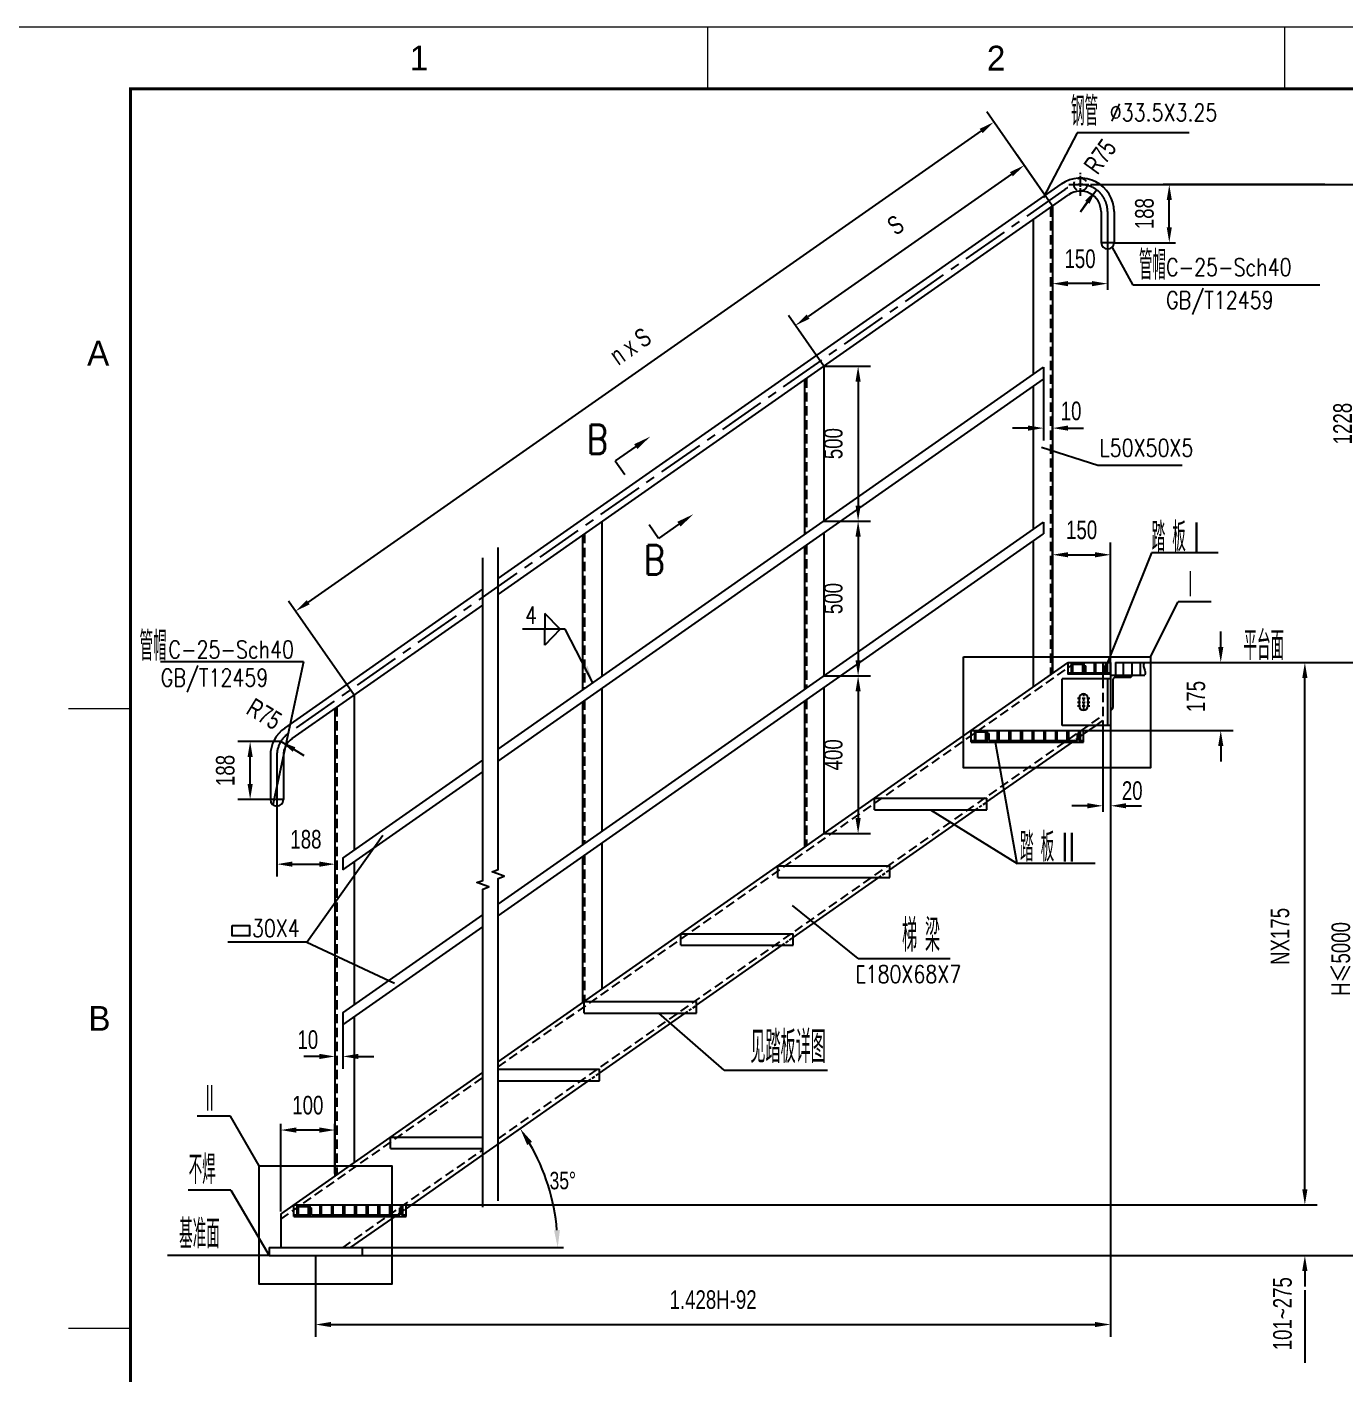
# Model space of a CAD drawing. Extents: x 148 to 221443, y -36682 to 6758.
# Drawn here: x 180319 to 184575, y -8459 to -4111 of the extents above; entities that cross this region are included whole.
import ezdxf
from ezdxf.enums import TextEntityAlignment as Align

# ---------------------------------------------------------------- set-up
doc = ezdxf.new("R2010")
doc.units = 0
doc.header["$LTSCALE"] = 10
doc.header["$MEASUREMENT"] = 0
doc.linetypes.add('CENTERX2', pattern=[4, 2.5, -0.5, 0.5, -0.5])
doc.linetypes.add('HIDDENX2', pattern=[0.75, 0.5, -0.25])
for name, color, linetype in [('2', 4, 'Continuous'), ('MAIN', 6, 'Continuous'), ('RED', 7, 'Continuous')]:
    doc.layers.add(name, color=color, linetype=linetype)
doc.layers.add('2（细实线）', color=3, linetype='Continuous', lineweight=20)
doc.layers.add('图框层', color=7, linetype='Continuous', lineweight=15)
doc.styles.add('HZ', font='ROMS.SHX', dxfattribs={"width": 0.75, "bigfont": 'GBCBIG.SHX'})
doc.styles.get("Standard").update_dxf_attribs({"font": 'wison_e.shx', "width": 0.75, "bigfont": 'wison_c.shx'})
doc.styles.add('XW', font='ROMANS.shx', dxfattribs={"width": 0.85})
doc.dimstyles.new('DIM1', dxfattribs={"dimscale": 20, "dimtxt": 3, "dimasz": 2.5, "dimexe": 2, "dimexo": 0, "dimgap": 1, "dimtad": 0, "dimdec": 0, "dimzin": 0, "dimdsep": 46, "dimtxsty": 'Standard', "dimcen": 2, "dimclrd": 3, "dimclre": 3, "dimclrt": 3, "dimadec": 0, "dimazin": 0, "dimtfac": 0.666667, "dimtdec": 0, "dimtofl": 0, "dimtmove": 2, "dimatfit": 1, "dimfxl": 2, "dimtvp": 1.333333, "dimtolj": 1, "dimtzin": 0, "dimarcsym": 0})

# ---------------------------------------------------------------- blocks, each defined once
blk = doc.blocks.new('*D859')
at = {"color": 3, "linetype": 'Continuous', "lineweight": -2}
for p, q in [((183630.8, -4689.2), (183516, -4525.1)), ((183497.9, -4586.6), (182841.6, -5046.2)), ((182892.5, -5206.1), (182777.7, -5042.1))]:
    blk.add_line(p, q, dxfattribs=at)
at = {"color": 3}
for points in [[(183502.7, -4593.4), (183493.2, -4579.8), (183538.9, -4557.9)], [(182836.8, -5039.3), (182846.3, -5053), (182800.6, -5074.9)]]:
    blk.add_solid(points, dxfattribs=at)
at = {"layer": 'Defpoints', "color": 0}
for p in [(183630.8, -4689.2), (182800.6, -5074.9), (182892.5, -5206.1)]:
    blk.add_point(p, dxfattribs=at)
at = {"color": 3, "insert": (183123.9, -4750.8), "char_height": 60, "attachment_point": 5, "rotation": 35}
blk.add_mtext('\\A1;S', dxfattribs=at)
blk = doc.blocks.new('*D860')
at = {"color": 3, "linetype": 'Continuous', "lineweight": -2}
for p, q in [((183630.8, -4689.2), (183418.2, -4385.5)), ((183400.1, -4446.9), (181227.6, -5968.2)), ((181376.3, -6267.8), (181163.7, -5964.1))]:
    blk.add_line(p, q, dxfattribs=at)
at = {"color": 3}
for points in [[(183404.9, -4453.7), (183395.4, -4440.1), (183441.1, -4418.2)], [(181222.8, -5961.3), (181232.4, -5975), (181186.6, -5996.8)]]:
    blk.add_solid(points, dxfattribs=at)
at = {"layer": 'Defpoints', "color": 0}
for p in [(183630.8, -4689.2), (181186.6, -5996.8), (181376.3, -6267.8)]:
    blk.add_point(p, dxfattribs=at)
at = {"color": 3, "insert": (182268, -5142), "char_height": 60, "attachment_point": 5, "rotation": 35}
blk.add_mtext('\\A1;n x S', dxfattribs=at)
blk = doc.blocks.new('*D861')
at = {"color": 3, "linetype": 'Continuous', "lineweight": -2}
for p, q in [((182892.5, -5206.1), (183043, -5206.1)), ((183003, -5256.1), (183003, -5656.1)), ((182892.5, -5706.1), (183043, -5706.1))]:
    blk.add_line(p, q, dxfattribs=at)
at = {"color": 3}
for points in [[(183011.3, -5256.1), (182994.6, -5256.1), (183003, -5206.1)], [(182994.6, -5656.1), (183011.3, -5656.1), (183003, -5706.1)]]:
    blk.add_solid(points, dxfattribs=at)
at = {"layer": 'Defpoints', "color": 0}
for p in [(182892.5, -5206.1), (182892.5, -5706.1), (183003, -5706.1)]:
    blk.add_point(p, dxfattribs=at)
at = {"color": 3, "insert": (182923, -5456.1), "char_height": 60, "attachment_point": 5, "rotation": 90}
blk.add_mtext('\\A1;500', dxfattribs=at)
blk = doc.blocks.new('*D862')
at = {"color": 3, "linetype": 'Continuous', "lineweight": -2}
for p, q in [((181126.3, -6604.9), (181126.3, -6853.5)), ((181313.8, -6609.9), (181313.8, -6853.5)), ((181176.3, -6813.5), (181263.8, -6813.5))]:
    blk.add_line(p, q, dxfattribs=at)
at = {"color": 3}
for points in [[(181176.3, -6805.1), (181176.3, -6821.8), (181126.3, -6813.5)], [(181263.8, -6821.8), (181263.8, -6805.1), (181313.8, -6813.5)]]:
    blk.add_solid(points, dxfattribs=at)
at = {"layer": 'Defpoints', "color": 0}
for p in [(181126.3, -6604.9), (181313.8, -6609.9), (181313.8, -6813.5)]:
    blk.add_point(p, dxfattribs=at)
at = {"color": 3, "insert": (181220.1, -6733.5), "char_height": 60, "attachment_point": 5}
blk.add_mtext('\\A1;188', dxfattribs=at)
blk = doc.blocks.new('*D863')
at = {"color": 3, "lineweight": -2}
for p, q in [((181213.8, -6462.8), (181139.1, -6417.4)), ((181181.8, -6443.3), (181213.8, -6462.8))]:
    blk.add_line(p, q, dxfattribs=at)
at = {"color": 3}
blk.add_solid([(181186.1, -6436.2), (181177.5, -6450.5), (181139.1, -6417.4)], dxfattribs=at)
at = {"layer": 'Defpoints', "color": 0}
for p in [(181139.1, -6417.4), (181213.8, -6462.8)]:
    blk.add_point(p, dxfattribs=at)
at = {"color": 3, "insert": (181085.4, -6328.8), "char_height": 60, "attachment_point": 5, "rotation": 328.6786}
blk.add_mtext('\\A1;R75', dxfattribs=at)
blk = doc.blocks.new('*D864')
at = {"color": 3, "linetype": 'Continuous', "lineweight": -2}
for p, q in [((182892.5, -5706.1), (183043, -5706.1)), ((183003, -5756.1), (183003, -6156.1)), ((182892.5, -6206.1), (183043, -6206.1))]:
    blk.add_line(p, q, dxfattribs=at)
at = {"color": 3}
for points in [[(183011.3, -5756.1), (182994.6, -5756.1), (183003, -5706.1)], [(182994.6, -6156.1), (183011.3, -6156.1), (183003, -6206.1)]]:
    blk.add_solid(points, dxfattribs=at)
at = {"layer": 'Defpoints', "color": 0}
for p in [(182892.5, -5706.1), (182892.5, -6206.1), (183003, -6206.1)]:
    blk.add_point(p, dxfattribs=at)
at = {"color": 3, "insert": (182923, -5956.1), "char_height": 60, "attachment_point": 5, "rotation": 90}
blk.add_mtext('\\A1;500', dxfattribs=at)
blk = doc.blocks.new('*D865')
at = {"color": 3, "linetype": 'Continuous', "lineweight": -2}
for p, q in [((182892.5, -6206.1), (183043, -6206.1)), ((183003, -6256.1), (183003, -6664.9)), ((182892.5, -6714.9), (183043, -6714.9))]:
    blk.add_line(p, q, dxfattribs=at)
at = {"color": 3}
for points in [[(183011.3, -6256.1), (182994.6, -6256.1), (183003, -6206.1)], [(182994.6, -6664.9), (183011.3, -6664.9), (183003, -6714.9)]]:
    blk.add_solid(points, dxfattribs=at)
at = {"layer": 'Defpoints', "color": 0}
for p in [(182892.5, -6206.1), (182892.5, -6714.9), (183003, -6714.9)]:
    blk.add_point(p, dxfattribs=at)
at = {"color": 3, "insert": (182923, -6460.5), "char_height": 60, "attachment_point": 5, "rotation": 90}
blk.add_mtext('\\A1;400', dxfattribs=at)
blk = doc.blocks.new('*D866')
at = {"color": 3, "linetype": 'Continuous', "lineweight": -2}
for p, q in [((181139.1, -6417.4), (181000, -6417.4)), ((181040, -6554.9), (181040, -6467.4)), ((181126.3, -6604.9), (181000, -6604.9))]:
    blk.add_line(p, q, dxfattribs=at)
at = {"color": 3}
for points in [[(181048.4, -6467.4), (181031.7, -6467.4), (181040, -6417.4)], [(181031.7, -6554.9), (181048.4, -6554.9), (181040, -6604.9)]]:
    blk.add_solid(points, dxfattribs=at)
at = {"layer": 'Defpoints', "color": 0}
for p in [(181040, -6417.4), (181139.1, -6417.4), (181126.3, -6604.9)]:
    blk.add_point(p, dxfattribs=at)
at = {"color": 3, "insert": (180960, -6511.1), "char_height": 60, "attachment_point": 5, "rotation": 90}
blk.add_mtext('\\A1;188', dxfattribs=at)
blk = doc.blocks.new('*D867')
at = {"color": 3, "linetype": 'Continuous', "lineweight": -2}
for p, q in [((183818.3, -6390.4), (183818.3, -8339.4)), ((181251.3, -8076.2), (181251.3, -8339.4)), ((181301.3, -8299.4), (183768.3, -8299.4))]:
    blk.add_line(p, q, dxfattribs=at)
at = {"color": 3}
for points in [[(181301.3, -8291.1), (181301.3, -8307.7), (181251.3, -8299.4)], [(183768.3, -8307.7), (183768.3, -8291.1), (183818.3, -8299.4)]]:
    blk.add_solid(points, dxfattribs=at)
at = {"layer": 'Defpoints', "color": 0}
for p in [(183818.3, -6390.4), (181251.3, -8076.2), (183818.3, -8299.4)]:
    blk.add_point(p, dxfattribs=at)
at = {"color": 3, "insert": (182534.8, -8219.4), "char_height": 60, "attachment_point": 5}
blk.add_mtext('\\A1;1.428H-92', dxfattribs=at)
blk = doc.blocks.new('*D868')
at = {"color": 3, "linetype": 'Continuous', "lineweight": -2}
for p, q in [((183925.9, -6162.9), (184485.4, -6162.9)), ((184445.4, -7862.9), (184445.4, -6212.9)), ((181543.3, -7912.9), (184485.4, -7912.9))]:
    blk.add_line(p, q, dxfattribs=at)
at = {"color": 3}
for points in [[(184453.7, -6212.9), (184437, -6212.9), (184445.4, -6162.9)], [(184437, -7862.9), (184453.7, -7862.9), (184445.4, -7912.9)]]:
    blk.add_solid(points, dxfattribs=at)
at = {"layer": 'Defpoints', "color": 0}
for p in [(183925.9, -6162.9), (184445.4, -6162.9), (181543.3, -7912.9)]:
    blk.add_point(p, dxfattribs=at)
at = {"color": 3, "insert": (184365.4, -7046.6), "char_height": 60, "attachment_point": 5, "rotation": 90}
blk.add_mtext('\\A1;NX175', dxfattribs=at)
blk = doc.blocks.new('*D869')
at = {"color": 3, "linetype": 'Continuous', "lineweight": -2}
for p, q in [((183925.9, -6162.9), (184687.5, -6162.9)), ((184647.5, -8026.2), (184647.5, -6212.9)), ((181401.3, -8076.2), (184687.5, -8076.2))]:
    blk.add_line(p, q, dxfattribs=at)
at = {"color": 3}
for points in [[(184655.9, -6212.9), (184639.2, -6212.9), (184647.5, -6162.9)], [(184639.2, -8026.2), (184655.9, -8026.2), (184647.5, -8076.2)]]:
    blk.add_solid(points, dxfattribs=at)
at = {"layer": 'Defpoints', "color": 0}
for p in [(183925.9, -6162.9), (184647.5, -6162.9), (181401.3, -8076.2)]:
    blk.add_point(p, dxfattribs=at)
at = {"color": 3, "insert": (184562.2, -7119.6), "char_height": 60, "attachment_point": 5, "rotation": 90}
blk.add_mtext('\\A1;H{\\fSimSun|b0|i0|c134|p54;≤}5000', dxfattribs=at)
blk = doc.blocks.new('*D870')
at = {"color": 3, "linetype": 'Continuous', "lineweight": -2}
for p, q in [((183630.8, -6189.2), (183630.8, -5774.8)), ((183818.3, -6200.4), (183818.3, -5774.8)), ((183680.8, -5814.8), (183768.3, -5814.8))]:
    blk.add_line(p, q, dxfattribs=at)
at = {"color": 3}
for points in [[(183680.8, -5806.5), (183680.8, -5823.2), (183630.8, -5814.8)], [(183768.3, -5823.2), (183768.3, -5806.5), (183818.3, -5814.8)]]:
    blk.add_solid(points, dxfattribs=at)
at = {"layer": 'Defpoints', "color": 0}
for p in [(183818.3, -5814.8), (183630.8, -6189.2), (183818.3, -6200.4)]:
    blk.add_point(p, dxfattribs=at)
at = {"color": 3, "insert": (183724.6, -5734.8), "char_height": 60, "attachment_point": 5}
blk.add_mtext('\\A1;150', dxfattribs=at)
blk = doc.blocks.new('*D871')
at = {"color": 3, "linetype": 'Continuous', "lineweight": -2}
for p, q in [((183601.9, -5247.6), (183601.9, -5446)), ((183630.8, -5439), (183630.8, -5366)), ((183551.9, -5406), (183501.9, -5406)), ((183680.8, -5406), (183730.8, -5406))]:
    blk.add_line(p, q, dxfattribs=at)
at = {"color": 3}
for points in [[(183551.9, -5414.3), (183551.9, -5397.7), (183601.9, -5406)], [(183680.8, -5397.7), (183680.8, -5414.3), (183630.8, -5406)]]:
    blk.add_solid(points, dxfattribs=at)
at = {"layer": 'Defpoints', "color": 0}
for p in [(183601.9, -5247.6), (183630.8, -5406), (183630.8, -5439)]:
    blk.add_point(p, dxfattribs=at)
at = {"color": 3, "insert": (183690.6, -5350.9), "char_height": 60, "attachment_point": 5}
blk.add_mtext('\\A1;10', dxfattribs=at)
blk = doc.blocks.new('*D872')
at = {"color": 3, "linetype": 'Continuous', "lineweight": -2}
for p, q in [((184445.4, -7862.9), (184445.4, -7812.9)), ((184217.8, -7912.9), (184485.4, -7912.9)), ((184217.8, -8076.2), (184485.4, -8076.2)), ((184445.4, -8126.2), (184445.4, -8176.2))]:
    blk.add_line(p, q, dxfattribs=at)
at = {"color": 3}
for points in [[(184437, -7862.9), (184453.7, -7862.9), (184445.4, -7912.9)], [(184453.7, -8126.2), (184437, -8126.2), (184445.4, -8076.2)]]:
    blk.add_solid(points, dxfattribs=at)
at = {"layer": 'Defpoints', "color": 0}
for p in [(184217.8, -7912.9), (184217.8, -8076.2), (184445.4, -8076.2)]:
    blk.add_point(p, dxfattribs=at)
at = {"color": 3, "insert": (184373.3, -8264.6), "char_height": 60, "attachment_point": 5, "rotation": 90}
blk.add_mtext('\\A1;101~275', dxfattribs=at)
blk = doc.blocks.new('*D873')
at = {"color": 3, "linetype": 'Continuous', "lineweight": -2}
for p, q in [((183758.4, -4619.9), (184667.5, -4619.9)), ((184647.5, -4669.9), (184647.5, -6112.9)), ((183925.9, -6162.9), (184667.5, -6162.9))]:
    blk.add_line(p, q, dxfattribs=at)
at = {"color": 3}
for points in [[(184655.9, -4669.9), (184639.2, -4669.9), (184647.5, -4619.9)], [(184639.2, -6112.9), (184655.9, -6112.9), (184647.5, -6162.9)]]:
    blk.add_solid(points, dxfattribs=at)
at = {"layer": 'Defpoints', "color": 0}
for p in [(183758.4, -4619.9), (183925.9, -6162.9), (184647.5, -6162.9)]:
    blk.add_point(p, dxfattribs=at)
at = {"color": 3, "insert": (184567.5, -5391.4), "char_height": 60, "attachment_point": 5, "rotation": 90}
blk.add_mtext('\\A1;1228', dxfattribs=at)
blk = doc.blocks.new('*D874')
at = {"color": 3, "linetype": 'Continuous', "lineweight": -2}
for p, q in [((183720.9, -4707.4), (183772.2, -4636.5)), ((183742.9, -4677), (183720.9, -4707.4))]:
    blk.add_line(p, q, dxfattribs=at)
at = {"color": 3}
blk.add_solid([(183749.7, -4681.9), (183736.2, -4672.1), (183772.2, -4636.5)], dxfattribs=at)
at = {"layer": 'Defpoints', "color": 0}
for p in [(183772.2, -4636.5), (183720.9, -4707.4)]:
    blk.add_point(p, dxfattribs=at)
at = {"color": 3, "insert": (183784.3, -4529.5), "char_height": 60, "attachment_point": 5, "rotation": 54.1075}
blk.add_mtext('\\A1;R75', dxfattribs=at)
blk = doc.blocks.new('*D875')
at = {"color": 3, "linetype": 'Continuous', "lineweight": -2}
for p, q in [((184173.8, -6112.9), (184173.8, -6062.9)), ((183925.9, -6162.9), (184213.8, -6162.9)), ((183730.8, -6381.7), (184213.8, -6381.7)), ((184173.8, -6431.7), (184173.8, -6481.7))]:
    blk.add_line(p, q, dxfattribs=at)
at = {"color": 3}
for points in [[(184165.5, -6112.9), (184182.2, -6112.9), (184173.8, -6162.9)], [(184182.2, -6431.7), (184165.5, -6431.7), (184173.8, -6381.7)]]:
    blk.add_solid(points, dxfattribs=at)
at = {"layer": 'Defpoints', "color": 0}
for p in [(183925.9, -6162.9), (183730.8, -6381.7), (184173.8, -6381.7)]:
    blk.add_point(p, dxfattribs=at)
at = {"color": 3, "insert": (184093.8, -6272.3), "char_height": 60, "attachment_point": 5, "rotation": 90}
blk.add_mtext('\\A1;175', dxfattribs=at)
blk = doc.blocks.new('*D876')
at = {"color": 3, "linetype": 'Continuous', "lineweight": -2}
for p, q in [((183630.8, -4858.9), (183630.8, -4959.7)), ((183808.4, -4858.9), (183808.4, -4959.7)), ((183758.4, -4939.7), (183680.8, -4939.7))]:
    blk.add_line(p, q, dxfattribs=at)
at = {"color": 3}
for points in [[(183680.8, -4931.4), (183680.8, -4948), (183630.8, -4939.7)], [(183758.4, -4948), (183758.4, -4931.4), (183808.4, -4939.7)]]:
    blk.add_solid(points, dxfattribs=at)
at = {"layer": 'Defpoints', "color": 0}
for p in [(183630.8, -4858.9), (183808.4, -4858.9), (183630.8, -4939.7)]:
    blk.add_point(p, dxfattribs=at)
at = {"color": 3, "insert": (183719.6, -4859.7), "char_height": 60, "attachment_point": 5}
blk.add_mtext('\\A1;150', dxfattribs=at)
blk = doc.blocks.new('*D877')
at = {"color": 3, "linetype": 'Continuous', "lineweight": -2}
for p, q in [((183793.3, -6350.1), (183793.3, -6645.1)), ((183818.3, -6365.4), (183818.3, -6645.1)), ((183743.3, -6625.1), (183693.3, -6625.1)), ((183868.3, -6625.1), (183918.3, -6625.1))]:
    blk.add_line(p, q, dxfattribs=at)
at = {"color": 3}
for points in [[(183743.3, -6633.4), (183743.3, -6616.7), (183793.3, -6625.1)], [(183868.3, -6616.7), (183868.3, -6633.4), (183818.3, -6625.1)]]:
    blk.add_solid(points, dxfattribs=at)
at = {"layer": 'Defpoints', "color": 0}
for p in [(183793.3, -6350.1), (183818.3, -6365.4), (183818.3, -6625.1)]:
    blk.add_point(p, dxfattribs=at)
at = {"color": 3, "insert": (183888, -6576.5), "char_height": 60, "attachment_point": 5}
blk.add_mtext('\\A1;20', dxfattribs=at)
blk = doc.blocks.new('*D878')
at = {"color": 3, "linetype": 'Continuous', "lineweight": -2}
for p, q in [((181339.2, -7332), (181339.2, -7474.1)), ((181313.8, -7353.7), (181313.8, -7474.1)), ((181263.8, -7434.1), (181213.8, -7434.1)), ((181389.2, -7434.1), (181439.2, -7434.1))]:
    blk.add_line(p, q, dxfattribs=at)
at = {"color": 3}
for points in [[(181263.8, -7442.4), (181263.8, -7425.8), (181313.8, -7434.1)], [(181389.2, -7425.8), (181389.2, -7442.4), (181339.2, -7434.1)]]:
    blk.add_solid(points, dxfattribs=at)
at = {"layer": 'Defpoints', "color": 0}
for p in [(181339.2, -7332), (181313.8, -7353.7), (181313.8, -7434.1)]:
    blk.add_point(p, dxfattribs=at)
at = {"color": 3, "insert": (181226.2, -7380.2), "char_height": 60, "attachment_point": 5}
blk.add_mtext('\\A1;10', dxfattribs=at)
blk = doc.blocks.new('*D879')
at = {"color": 3, "linetype": 'Continuous', "lineweight": -2}
for p, q in [((181138.8, -7934.1), (181138.8, -7651.7)), ((181313.8, -7811.6), (181313.8, -7651.7)), ((181263.8, -7671.7), (181188.8, -7671.7))]:
    blk.add_line(p, q, dxfattribs=at)
at = {"color": 3}
for points in [[(181188.8, -7663.4), (181188.8, -7680), (181138.8, -7671.7)], [(181263.8, -7680), (181263.8, -7663.4), (181313.8, -7671.7)]]:
    blk.add_solid(points, dxfattribs=at)
at = {"layer": 'Defpoints', "color": 0}
for p in [(181138.8, -7671.7), (181313.8, -7811.6), (181138.8, -7934.1)]:
    blk.add_point(p, dxfattribs=at)
at = {"color": 3, "insert": (181226.3, -7591.7), "char_height": 60, "attachment_point": 5}
blk.add_mtext('\\A1;100', dxfattribs=at)
blk = doc.blocks.new('*D880')
at = {"color": 3, "linetype": 'Continuous', "lineweight": -2}
for p, q in [((184510.1, -4619.9), (183987.6, -4619.9)), ((184007.6, -4757.5), (184007.6, -4669.9)), ((183829.4, -4807.5), (184027.6, -4807.5))]:
    blk.add_line(p, q, dxfattribs=at)
at = {"color": 3}
for points in [[(184015.9, -4669.9), (183999.3, -4669.9), (184007.6, -4619.9)], [(183999.3, -4757.5), (184015.9, -4757.5), (184007.6, -4807.5)]]:
    blk.add_solid(points, dxfattribs=at)
at = {"layer": 'Defpoints', "color": 0}
for p in [(184007.6, -4619.9), (184510.1, -4619.9), (183829.4, -4807.5)]:
    blk.add_point(p, dxfattribs=at)
at = {"color": 3, "insert": (183927.6, -4713.7), "char_height": 60, "attachment_point": 5, "rotation": 90}
blk.add_mtext('\\A1;188', dxfattribs=at)
blk = doc.blocks.new('a2')
for p, q in [((15429.25, 10126.74), (15429.25, 10116.74)), ((15522.42, 10126.74), (15522.42, 10116.74)), ((15336.09, 10011.74), (15336.09, 10116.74)), ((15326.09, 10016.74), (15336.09, 10016.74)), ((15326.09, 9916.74), (15336.09, 9916.74))]:
    blk.add_line(p, q)
at = {"layer": '图框层', "ltscale": 10}
blk.add_lwpolyline([(15311.09, 10126.74), (15905.09, 10126.74), (15905.09, 9706.74), (15311.09, 9706.74)], close=True, dxfattribs=at)
at = {"layer": '图框层', "ltscale": 10, "const_width": 0.5}
blk.add_lwpolyline([(15336.09, 10116.74), (15895.09, 10116.74), (15895.09, 9716.74), (15336.09, 9716.74)], close=True, dxfattribs=at)
at = {"style": 'HZ'}
for s, p in [('1', (15382.67, 10121.74)), ('2', (15475.84, 10121.74)), ('A', (15330.89, 10074.1)), ('B', (15331.09, 9966.74))]:
    blk.add_text(s, height=4, dxfattribs=at).set_placement(p, align=Align.MIDDLE)

msp = doc.modelspace()

# ---------------------------------------------------------------- linework, layer by layer
at = {"color": 3, "linetype": 'Continuous'}
for p, q in [((183709.7706, -4452.7897), (183600.6711, -4662.6403)), ((184072.2332, -4452.7897), (183709.7706, -4452.7897)), ((183891.4371, -4944.9376), (183823.7758, -4820.7385)), ((184493.2442, -4944.9376), (183891.4371, -4944.9376)), ((182285.1721, -5465.7937), (182219.0978, -5511.7564)), ((183777.4932, -5526.6606), (183594.6539, -5468.179)), ((184049.484, -5526.6606), (183777.4932, -5526.6606)), ((182424.5958, -5716.1322), (182358.5214, -5762.0949)), ((183950.0899, -5808.0966), (183808.3321, -6162.9358)), ((184165.8129, -5808.0966), (183950.0899, -5808.0966)), ((183947.267, -6144.7158), (184035.8866, -5966.9092)), ((184143.2422, -5966.9092), (184035.8866, -5966.9092)), ((182057.5579, -6055.1902), (181919.633, -6055.1902)), ((182147.0262, -6228.1657), (182057.5579, -6055.1902)), ((183818.3321, -6202.9358), (183925.0521, -6202.9358)), ((183517.026, -6811.0308), (183445.4364, -6414.1858)), ((183237.0821, -6637.9358), (183517.026, -6811.0308)), ((183768.1137, -6811.0308), (183517.026, -6811.0308)), ((183002.7675, -7117.8788), (182791.488, -6946.8642)), ((183002.7675, -7117.8788), (183300.1518, -7117.8788)), ((183003.0331, -7141.9318), (183023.0301, -7141.9318)), ((182570.9401, -7477.957), (182359.194, -7294.1858)), ((182570.9401, -7477.957), (182903.8703, -7477.957)), ((180976.892, -7626.4671), (180869.5365, -7626.4671)), ((181069.0656, -7786.7337), (180976.892, -7626.4671)), ((181790.9311, -7752.1802), (181927.426, -7656.6054)), ((180977.8751, -7865.8537), (180840.1729, -7865.8537)), ((180977.8751, -7865.8537), (181101.346, -8076.2284)), ((181101.346, -8076.2284), (180773.3794, -8076.2284)), ((181401.346, -8051.2284), (182051.8501, -8051.2284)), ((184445.3732, -8188.7284), (184445.3732, -8423.3232))]:
    msp.add_line(p, q, dxfattribs=at)
at = {"color": 1, "linetype": 'CENTERX2'}
for p, q in [((183720.9415, -4656.7134), (183720.9415, -4580.1196)), ((183683.4415, -4619.8561), (183758.4415, -4619.8561))]:
    msp.add_line(p, q, dxfattribs=at)
at = {"color": 1, "linetype": 'CENTERX2', "ltscale": 6}
for p, q in [((183670.7536, -4635.6803), (181163.658, -6391.1675)), ((183808.4415, -4707.3561), (183808.4415, -4858.8962)), ((181126.346, -6462.8433), (181126.346, -6713.3535))]:
    msp.add_line(p, q, dxfattribs=at)
at = {"color": 7, "linetype": 'Continuous'}
for p, q in [((182219.0978, -5511.7564), (182249.6797, -5555.7199)), ((182358.5214, -5762.0949), (182327.9395, -5718.1314))]:
    msp.add_line(p, q, dxfattribs=at)
at = {"linetype": 'Continuous'}
for p, q in [((182040.5176, -6055.1902), (181991.2256, -6003.9892)), ((181991.2256, -6003.9892), (181991.2256, -6055.1902)), ((182040.5176, -6055.1902), (181991.2256, -6106.3912)), ((181991.2256, -6106.3912), (181991.2256, -6055.1902))]:
    msp.add_line(p, q, dxfattribs=at)
at = {"color": 3}
for p, q in [((181212.6138, -6160.7815), (180750.8857, -6160.7815)), ((181212.6138, -6160.7815), (181113.643, -6621.5011)), ((181223.1429, -7065.7672), (181468.5814, -6720.1975)), ((181223.1429, -7065.7672), (180968.2096, -7065.7672)), ((181223.1429, -7065.7672), (181506.4151, -7197.8592))]:
    msp.add_line(p, q, dxfattribs=at)
at = {"color": 7, "linetype": 'Continuous', "ltscale": 6}
for p, q in [((183662.0821, -6365.4358), (183662.0821, -6215.4358)), ((183818.3321, -6215.4358), (183662.0821, -6215.4358)), ((183808.3321, -6215.4358), (183808.3321, -6365.4358)), ((183818.3321, -6215.4358), (183818.3321, -6365.4358)), ((183717.0821, -6277.9358), (183717.0821, -6302.9358)), ((183744.5821, -6277.9358), (183744.5821, -6302.9358)), ((183818.3321, -6365.4358), (183662.0821, -6365.4358))]:
    msp.add_line(p, q, dxfattribs=at)
at = {"color": 1, "linetype": 'Continuous', "ltscale": 6}
msp.add_line((183793.3321, -6200.4358), (183793.3321, -6215.4358), dxfattribs=at)
at = {"color": 3, "linetype": 'Continuous', "ltscale": 6}
msp.add_line((183818.3321, -6202.9358), (183818.3321, -6215.4358), dxfattribs=at)
at = {"color": 3, "linetype": 'Continuous'}
for points in [[(183342.8424, -6144.7158), (183947.267, -6144.7158), (183947.267, -6502.6651), (183342.8424, -6502.6651)], [(181069.0656, -7786.7337), (181497.7696, -7786.7337), (181497.7696, -8168.7356), (181069.0656, -8168.7356)]]:
    msp.add_lwpolyline(points, close=True, dxfattribs=at)
at = {"color": 3}
msp.add_lwpolyline([(180982.2659, -7011.7668), (181038.2005, -7011.7668), (181038.2005, -7044.9591), (180982.2659, -7044.9591)], close=True, dxfattribs=at)
at = {"color": 1, "linetype": 'CENTERX2', "ltscale": 6}
for centre, start, end in [((183720.9415, -4707.3561), 0, 125), ((181213.846, -6462.8433), 125, 180)]:
    msp.add_arc(centre, 87.5, start, end, dxfattribs=at)
at = {"color": 7, "linetype": 'Continuous', "ltscale": 6}
for centre, start, end in [((183730.8321, -6277.9358), 0, 180), ((183730.8321, -6302.9358), 180, 0)]:
    msp.add_arc(centre, 13.75, start, end, dxfattribs=at)
at = {"color": 3, "linetype": 'Continuous'}
msp.add_arc((181363.846, -8051.2284), 669.2542, 4.8170593, 30.1829407, dxfattribs=at)
msp.add_open_spline([(183925.8696, -6162.9358), (183924.5894, -6167.3366), (183923.0853, -6176.1837), (183930.7248, -6188.8554), (183930.1082, -6198.1286), (183929.2152, -6202.9358)], degree=3, knots=[13.882496546, 13.882496546, 13.882496546, 13.882496546, 40.414538373, 67.803406807, 96.443548886, 96.443548886, 96.443548886, 96.443548886], dxfattribs=at)
for points in [[(182290.5257, -5473.4898), (182279.8186, -5458.0976), (182331.3487, -5433.6723)], [(182419.2422, -5708.4361), (182429.9493, -5723.8283), (182470.7724, -5684.0108)], [(182129.5111, -6173.8962), (182112.857, -6182.5102), (182147.0262, -6228.1657)], [(181934.467, -7719.8022), (181950.2644, -7709.7026), (181912.0669, -7667.36)], [(182040.103, -7994.6341), (182021.3696, -7995.4221), (182033.1001, -8051.2284)]]:
    msp.add_solid(points, dxfattribs=at)
at = {"layer": 'MAIN', "linetype": 'Continuous'}
for points in [[(181790.9311, -7920.0921), (181790.9311, -6894.1653), (181810.2493, -6887.1341), (181771.6129, -6873.0716), (181790.9311, -6866.0403), (181790.9311, -5824.9488)], [(181840.8147, -7899.6385), (181840.8147, -6859.2365), (181860.1329, -6852.2052), (181821.4965, -6838.1427), (181840.8147, -6831.1115), (181840.8147, -5791.4274)]]:
    msp.add_lwpolyline(points, dxfattribs=at)
at = {"layer": 'RED'}
for p, q in [((181840.8147, -5891.4574), (183658.7443, -4618.5293)), ((181840.8147, -5942.5773), (183682.7628, -4652.8313)), ((183630.8321, -4689.1936), (183630.8321, -6197.9462)), ((183568.3321, -4732.9566), (183568.3321, -5232.9566)), ((183787.504, -4707.3561), (183787.504, -4807.3561)), ((183829.379, -4707.3561), (183829.379, -4807.3561)), ((183787.504, -4807.3561), (183829.379, -4807.3561)), ((181840.8147, -6442.5773), (183601.9036, -5209.4495)), ((182892.5433, -5206.149), (182892.5433, -5706.149)), ((183601.9036, -5209.4495), (183601.9036, -5247.5987)), ((181840.8147, -6480.7265), (183601.9036, -5247.5987)), ((182830.0433, -5249.912), (182830.0433, -5749.912)), ((183568.3321, -5271.1058), (183568.3321, -5732.9566)), ((181840.8147, -6942.5773), (183601.9036, -5709.4495)), ((182175.7852, -5708.0284), (182175.7852, -6208.0284)), ((183601.9036, -5709.4495), (183601.9036, -5747.5987)), ((181840.8147, -6980.7265), (183601.9036, -5747.5987)), ((182113.2852, -5751.7914), (182113.2852, -6251.7914)), ((182892.5433, -5744.2982), (182892.5433, -6206.149)), ((183568.3321, -5771.1058), (183568.3321, -6241.7091)), ((182830.0433, -5788.0612), (182830.0433, -6249.912)), ((181151.6488, -6374.0165), (181790.9311, -5926.3862)), ((181175.6673, -6408.3185), (181790.9311, -5977.5061)), ((181840.8147, -7451.3299), (183680.8321, -6162.9358)), ((183680.8321, -6162.9358), (183793.3321, -6162.9358)), ((183680.8321, -6200.4358), (183680.8321, -6162.9358)), ((183690.8321, -6162.9358), (183690.8321, -6200.4358)), ((183695.8321, -6167.9358), (183728.3321, -6167.9358)), ((183695.8321, -6200.4358), (183695.8321, -6167.9358)), ((183728.3321, -6195.4358), (183728.3321, -6162.9358)), ((183733.3321, -6195.4358), (183733.3321, -6162.9358)), ((183733.3321, -6172.9358), (183738.3321, -6172.9358)), ((183738.3321, -6195.4358), (183738.3321, -6172.9358)), ((183765.8321, -6195.4358), (183765.8321, -6162.9358)), ((183770.8321, -6195.4358), (183770.8321, -6162.9358)), ((183798.3321, -6172.9358), (183803.3321, -6172.9358)), ((183798.3321, -6195.4358), (183798.3321, -6172.9358)), ((183803.3321, -6195.4358), (183803.3321, -6162.9358)), ((183808.3321, -6195.4358), (183808.3321, -6162.9358)), ((183818.3321, -6200.4358), (183818.3321, -6162.9358)), ((183680.8321, -6195.4358), (183690.8321, -6195.4358)), ((183695.8321, -6195.4358), (183733.3321, -6195.4358)), ((183738.3321, -6195.4358), (183798.3321, -6195.4358)), ((183803.3321, -6195.4358), (183818.3321, -6195.4358)), ((182175.7852, -6246.1776), (182175.7852, -6708.0284)), ((182892.5433, -6244.2982), (182892.5433, -6714.9016)), ((181376.346, -6267.8018), (181376.346, -6767.8018)), ((182113.2852, -6289.9406), (182113.2852, -6751.7914)), ((182830.0433, -6288.0612), (182830.0433, -6758.6646)), ((181313.846, -6311.5647), (181313.846, -7820.3173)), ((183368.3321, -6419.1858), (183368.3321, -6381.6858)), ((183368.3321, -6381.6858), (183730.8321, -6381.6858)), ((183378.3321, -6381.6858), (183378.3321, -6419.1858)), ((183383.3321, -6386.6858), (183415.8321, -6386.6858)), ((183383.3321, -6419.1858), (183383.3321, -6386.6858)), ((183415.8321, -6414.1858), (183415.8321, -6381.6858)), ((183420.8321, -6419.1858), (183420.8321, -6381.6858)), ((183420.8321, -6391.6858), (183425.8321, -6391.6858)), ((183425.8321, -6414.1858), (183425.8321, -6391.6858)), ((183453.3321, -6414.1858), (183453.3321, -6381.6858)), ((183458.3321, -6414.1858), (183458.3321, -6381.6858)), ((183490.8321, -6414.1858), (183490.8321, -6381.6858)), ((183495.8321, -6414.1858), (183495.8321, -6381.6858)), ((183528.3321, -6414.1858), (183528.3321, -6381.6858)), ((183533.3321, -6414.1858), (183533.3321, -6381.6858)), ((183565.8321, -6414.1858), (183565.8321, -6381.6858)), ((183570.8321, -6414.1858), (183570.8321, -6381.6858)), ((183603.3321, -6414.1858), (183603.3321, -6381.6858)), ((183608.3321, -6414.1858), (183608.3321, -6381.6858)), ((183640.8321, -6414.1858), (183640.8321, -6381.6858)), ((183645.8321, -6414.1858), (183645.8321, -6381.6858)), ((183678.3321, -6414.1858), (183678.3321, -6381.6858)), ((183683.3321, -6414.1858), (183683.3321, -6381.6858)), ((183710.8321, -6391.6858), (183715.8321, -6391.6858)), ((183710.8321, -6414.1858), (183710.8321, -6391.6858)), ((183715.8321, -6414.1858), (183715.8321, -6381.6858)), ((183720.8321, -6414.1858), (183720.8321, -6381.6858)), ((183730.8321, -6393.8469), (183771.4073, -6365.4358)), ((183730.8321, -6419.1858), (183730.8321, -6381.6858)), ((183368.3321, -6414.1858), (183378.3321, -6414.1858)), ((183368.3321, -6419.1858), (183730.8321, -6419.1858)), ((183383.3321, -6414.1858), (183420.8321, -6414.1858)), ((183418.3321, -6612.6617), (183694.6444, -6419.1858)), ((183425.8321, -6414.1858), (183710.8321, -6414.1858)), ((183715.8321, -6414.1858), (183730.8321, -6414.1858)), ((181105.4085, -6462.8433), (181105.4085, -6604.8574)), ((181147.2835, -6462.8433), (181147.2835, -6604.8574)), ((181339.1969, -6793.8138), (181790.9311, -6477.5061)), ((181339.1969, -6831.963), (181790.9311, -6515.6553)), ((181147.2835, -6604.8574), (181105.4085, -6604.8574)), ((183055.8321, -6637.9358), (183055.8321, -6600.4358)), ((183055.8321, -6600.4358), (183418.3321, -6600.4358)), ((183418.3321, -6637.9358), (183418.3321, -6600.4358)), ((183055.8321, -6637.9358), (183418.3321, -6637.9358)), ((183105.8321, -6831.4766), (183382.237, -6637.9358)), ((182175.7852, -6746.1776), (182175.7852, -7216.781)), ((181339.1969, -6793.8138), (181339.1969, -6831.963)), ((181376.346, -6805.951), (181376.346, -7267.8018)), ((182113.2852, -6789.9406), (182113.2852, -7260.544)), ((182743.3321, -6856.6858), (182743.3321, -6819.1858)), ((182743.3321, -6819.1858), (183105.8321, -6819.1858)), ((183105.8321, -6856.6858), (183105.8321, -6819.1858)), ((182743.3321, -6856.6858), (183105.8321, -6856.6858)), ((182793.4247, -7050.2266), (183069.8296, -6856.6858)), ((181339.1969, -7293.8138), (181790.9311, -6977.5061)), ((181339.1969, -7331.963), (181790.9311, -7015.6553)), ((182430.9247, -7075.4358), (182430.9247, -7037.9358)), ((182430.9247, -7037.9358), (182793.4247, -7037.9358)), ((182793.4247, -7075.4358), (182793.4247, -7037.9358)), ((182430.9247, -7075.4358), (182793.4247, -7075.4358)), ((182480.9247, -7269.0414), (182757.4222, -7075.4358)), ((182118.4247, -7294.1858), (182118.4247, -7256.6858)), ((182118.4247, -7256.6858), (182480.9247, -7256.6858)), ((182480.9247, -7294.1858), (182480.9247, -7256.6858)), ((181339.1969, -7293.8138), (181339.1969, -7331.963)), ((182118.4247, -7294.1858), (182480.9247, -7294.1858)), ((182168.4247, -7487.8563), (182445.0149, -7294.1858)), ((181376.346, -7305.951), (181376.346, -7776.5544)), ((181840.8147, -7475.4358), (182168.4247, -7475.4358)), ((182168.4247, -7512.9358), (182168.4247, -7475.4358)), ((181138.846, -7942.8537), (181790.9311, -7486.2587)), ((181840.8147, -7717.2513), (182132.6075, -7512.9358)), ((181840.8147, -7512.9358), (182168.4247, -7512.9358)), ((181493.4247, -7731.6858), (181493.4247, -7694.1858)), ((181493.4247, -7694.1858), (181790.9311, -7694.1858)), ((181493.4247, -7731.6858), (181790.9311, -7731.6858)), ((181543.3321, -7925.5509), (181790.9311, -7752.1802)), ((181180.8321, -7950.4358), (181180.8321, -7912.9358)), ((181180.8321, -7912.9358), (181543.3321, -7912.9358)), ((181190.8321, -7912.9358), (181190.8321, -7950.4358)), ((181228.3321, -7945.4358), (181228.3321, -7912.9358)), ((181233.3321, -7950.4358), (181233.3321, -7912.9358)), ((181265.8321, -7945.4358), (181265.8321, -7912.9358)), ((181270.8321, -7945.4358), (181270.8321, -7912.9358)), ((181303.3321, -7945.4358), (181303.3321, -7912.9358)), ((181308.3321, -7945.4358), (181308.3321, -7912.9358)), ((181340.8321, -7945.4358), (181340.8321, -7912.9358)), ((181345.8321, -7945.4358), (181345.8321, -7912.9358)), ((181378.3321, -7945.4358), (181378.3321, -7912.9358)), ((181383.3321, -7945.4358), (181383.3321, -7912.9358)), ((181415.8321, -7945.4358), (181415.8321, -7912.9358)), ((181420.8321, -7945.4358), (181420.8321, -7912.9358)), ((181453.3321, -7945.4358), (181453.3321, -7912.9358)), ((181458.3321, -7945.4358), (181458.3321, -7912.9358)), ((181490.8321, -7945.4358), (181490.8321, -7912.9358)), ((181495.8321, -7945.4358), (181495.8321, -7912.9358)), ((181528.3321, -7945.4358), (181528.3321, -7912.9358)), ((181533.3321, -7945.4358), (181533.3321, -7912.9358)), ((181543.3321, -7950.4358), (181543.3321, -7912.9358)), ((181138.846, -7942.8537), (181138.846, -8051.2284)), ((181180.8321, -7945.4358), (181190.8321, -7945.4358)), ((181180.8321, -7950.4358), (181543.3321, -7950.4358)), ((181195.8321, -7917.9358), (181228.3321, -7917.9358)), ((181195.8321, -7950.4358), (181195.8321, -7917.9358)), ((181195.8321, -7945.4358), (181233.3321, -7945.4358)), ((181233.3321, -7922.9358), (181238.3321, -7922.9358)), ((181238.3321, -7945.4358), (181238.3321, -7922.9358)), ((181238.3321, -7945.4358), (181523.3321, -7945.4358)), ((181363.846, -8051.2284), (181507.7927, -7950.4358)), ((181523.3321, -7922.9358), (181528.3321, -7922.9358)), ((181523.3321, -7945.4358), (181523.3321, -7922.9358)), ((181528.3321, -7945.4358), (181543.3321, -7945.4358)), ((181101.346, -8051.2284), (181101.346, -8076.2284)), ((181101.346, -8051.2284), (181401.346, -8051.2284)), ((181101.346, -8076.2284), (181401.346, -8076.2284)), ((181401.346, -8051.2284), (181401.346, -8076.2284))]:
    msp.add_line(p, q, dxfattribs=at)
at = {"layer": 'RED', "color": 2, "linetype": 'HIDDENX2', "ltscale": 6}
for p, q in [((183624.5821, -4693.5699), (183624.5821, -6202.3225)), ((182119.5352, -5747.4151), (182119.5352, -6247.4151)), ((182836.2933, -5783.6849), (182836.2933, -6245.5357)), ((181840.8147, -7468.1155), (183704.8045, -6162.9358)), ((183793.3321, -6215.4358), (183793.3321, -6350.0841)), ((182119.5352, -6285.5643), (182119.5352, -6747.4151)), ((182836.2933, -6283.6849), (182836.2933, -6754.2883)), ((181320.096, -6307.1884), (181320.096, -7815.941)), ((181840.8147, -7700.4657), (183793.3321, -6333.2983)), ((182119.5352, -6785.5643), (182119.5352, -7256.1677)), ((181138.846, -7959.6393), (181790.9311, -7503.0443)), ((181339.8736, -8051.2284), (181790.9311, -7735.3945))]:
    msp.add_line(p, q, dxfattribs=at)
at = {"layer": 'RED', "color": 7, "linetype": 'HIDDENX2', "ltscale": 6}
for p, q in [((182836.2933, -5245.5357), (182836.2933, -5745.5357)), ((183793.3321, -6162.9358), (183793.3321, -6200.4358)), ((183771.4073, -6365.4358), (183793.3321, -6350.0839)), ((181507.1444, -7950.8898), (181507.7927, -7950.4358))]:
    msp.add_line(p, q, dxfattribs=at)
at = {"layer": 'RED', "color": 3, "linetype": 'Continuous', "ltscale": 6}
for p, q in [((183834.2987, -6162.9358), (183834.2987, -6202.9358)), ((183834.2987, -6162.9358), (183925.8696, -6162.9358)), ((183858.7157, -6162.9358), (183858.7157, -6202.9358)), ((183886.6624, -6162.9358), (183886.6624, -6202.9358)), ((183913.4566, -6162.9358), (183913.4566, -6202.9358)), ((183833.3321, -6210.4358), (183880.8321, -6210.4358)), ((183825.8321, -6217.9358), (183825.8321, -6307.9358))]:
    msp.add_line(p, q, dxfattribs=at)
at = {"layer": 'RED', "color": 3, "linetype": 'Continuous', "ltscale": 5}
msp.add_line((183818.3321, -6202.9358), (183929.2152, -6202.9358), dxfattribs=at)
at = {"layer": 'RED', "color": 1, "linetype": 'HIDDENX2', "ltscale": 2}
for p, q in [((183730.8321, -6261.28), (183730.8321, -6319.5916)), ((183711.2944, -6277.9358), (183750.8321, -6277.9358)), ((183711.2944, -6290.4358), (183750.8321, -6290.4358)), ((183711.2944, -6302.9358), (183750.75, -6302.9358))]:
    msp.add_line(p, q, dxfattribs=at)
at = {"layer": 'RED', "color": 2, "linetype": 'HIDDENX2', "ltscale": 2}
for p, q in [((183694.6444, -6419.1858), (183730.8321, -6393.8469)), ((183382.1444, -6638.0007), (183418.3321, -6612.6617)), ((183069.6444, -6856.8155), (183105.8321, -6831.4766)), ((182757.237, -7075.5655), (182793.4247, -7050.2266)), ((182444.737, -7294.3804), (182480.9247, -7269.0414)), ((182132.237, -7513.1952), (182168.4247, -7487.8563)), ((181507.1444, -7950.8898), (181543.3321, -7925.5509))]:
    msp.add_line(p, q, dxfattribs=at)
at = {"layer": 'RED'}
msp.add_lwpolyline([(183680.8321, -6162.9358), (183818.3321, -6162.9358), (183818.3321, -6200.4358), (183680.8321, -6200.4358)], close=True, dxfattribs=at)
at = {"layer": 'RED', "color": 2, "linetype": 'HIDDENX2', "ltscale": 6}
msp.add_circle((183720.9415, -4619.8561), 20.9375, dxfattribs=at)
at = {"layer": 'RED'}
for centre, radius, start, end in [((183720.9415, -4707.3561), 108.4375, 0, 125), ((183720.9415, -4707.3561), 66.5625, 0, 125), ((183808.4415, -4806.4538), 20.9569, 182.4675881, 357.5324119), ((181213.846, -6462.8433), 108.4375, 125, 180), ((181213.846, -6462.8433), 66.5625, 125, 180), ((181126.346, -6604.8574), 20.9375, 180, 0)]:
    msp.add_arc(centre, radius, start, end, dxfattribs=at)
at = {"layer": 'RED', "color": 3, "linetype": 'Continuous'}
for centre, start, end in [((183833.3321, -6217.9358), 90, 180), ((183880.8321, -6202.9358), 270, 0), ((183818.3321, -6307.9358), 270, 0)]:
    msp.add_arc(centre, 7.5, start, end, dxfattribs=at)

# ---------------------------------------------------------------- block references
at = {"layer": '2（细实线）', "xscale": 20, "yscale": 20, "zscale": 20}
msp.add_blockref('a2', (-126068.2427, -206645.9746), dxfattribs=at)

# ---------------------------------------------------------------- texts
at = {"color": 3, "linetype": 'Continuous'}
for s, height, style, width, p in [('钢管', 93.75, 'HZ', 0.65, (183690.1482, -4430.3251)), ('%%C33.5X3.25', 56.25, 'XW', 0.8, (183815.6024, -4415.1258)), ('C-25-Sch40', 56.25, 'XW', 0.8, (183997.269, -4914.7261)), ('GB/T12459', 56.25, 'XW', 0.8, (183997.269, -5020.9278)), ('L50X50X5', 56.25, 'XW', 0.8, (183782.6965, -5497.6425)), ('踏 板 I', 93.75, 'HZ', 0.65, (183950.7403, -5804.42)), ('Ⅰ', 93.75, 'HZ', 0.65, (184053.5374, -5958.3488)), ('踏 板 II', 93.75, 'HZ', 0.65, (183525.8134, -6805.4009)), ('L180X68X7', 56.25, 'XW', 0.8, (182994.4422, -7196.5651)), ('Ⅱ', 93.75, 'HZ', 0.65, (180887.1873, -7617.9067)), ('不焊', 93.75, 'HZ', 0.65, (180841.397, -7846.3648))]:
    msp.add_text(s, height=height, dxfattribs=dict(at, style=style, width=width)).set_placement(p)
for s, height, style, width, p in [('B', 93.75, 'XW', 0.8, (182194.9064, -5442.5071)), ('B', 93.75, 'XW', 0.8, (182379.2068, -5831.1243)), ('4', 56.25, 'XW', 0.8, (181966.2902, -6010.1018)), ('梯 梁', 104.16667, 'HZ', 0.65, (183267.5673, -7043.6244)), ('见踏板详图', 104.16667, 'HZ', 0.65, (182898.8979, -7403.7025))]:
    msp.add_text(s, height=height, dxfattribs=dict(at, style=style, width=width)).set_placement(p, align=Align.MIDDLE_RIGHT)
at = {"color": 3, "style": 'XW', "width": 0.8}
for s, p in [('C-25-Sch40', (180776.4438, -6148.5624)), ('GB/T12459', (180751.5313, -6239.5397)), ('30X4', (181045.9168, -7048.4978))]:
    msp.add_text(s, height=56.25, dxfattribs=at).set_placement(p)
at = {"color": 3, "linetype": 'Continuous', "insert": (182049.5128, -7835.0385), "char_height": 56.25, "attachment_point": 5, "rotation": 0.48281}
msp.add_mtext('\\A1;35°', dxfattribs=at)
at = {"layer": '2', "color": 3, "linetype": 'Continuous', "style": 'HZ', "width": 0.65}
for s, p in [('管帽', (183909.4604, -4926.9019)), ('管帽', (180682.8223, -6156.3092)), ('平台面', (184247.1045, -6154.2877)), ('基准面', (180810.8099, -8053.8642))]:
    msp.add_text(s, height=93.75, dxfattribs=at).set_placement(p)

# ---------------------------------------------------------------- dimensions: what is measured, and where the dimension line sits
at = {"color": 1, "linetype": 'Continuous'}
for p2, distance, text, picture, middle in [((181376.346, -6267.8018), -330.7826, 'n x S', '*D860', (182267.9739, -5142.0043)), ((182892.5433, -5206.149), -160.2826, 'S', '*D859', (183123.8673, -4750.8434))]:
    dim = msp.add_aligned_dim(p1=(183630.8321, -4689.1936), p2=p2, distance=distance, text=text, dimstyle='DIM1', override={"dimzin": 8}, dxfattribs=at)
    dim.commit()
    dim.dimension.update_dxf_attribs({"geometry": picture, "text_midpoint": middle})
dim = msp.add_radius_dim(center=(183720.9415, -4707.3561), mpoint=(183772.2398, -4636.4708), text='R75', dimstyle='DIM1', override={"dimexe": 1, "dimexo": 0, "dimzin": 8}, dxfattribs=at)
dim.commit()
dim.dimension.update_dxf_attribs({"geometry": '*D874', "text_midpoint": (183784.3339, -4529.4743), "dimtype": 164})
at = {"color": 7, "linetype": 'Continuous'}
for base, p1, p2, text, override, picture, middle in [((184647.5481, -6162.9358), (183758.4415, -4619.8561), (183925.8696, -6162.9358), '1228', {"dimexe": 1, "dimexo": 0, "dimzin": 8}, '*D873', (184567.5481, -5391.396)), ((184647.5481, -6162.9358), (181401.346, -8076.2284), (183925.8696, -6162.9358), 'H{\\fSimSun|b0|i0|c134|p54;≤}5000', {"dimzin": 8}, '*D869', (184562.1849, -7119.5821)), ((183002.9683, -6714.9016), (182892.5433, -6206.149), (182892.5433, -6714.9016), '400', {"dimzin": 8}, '*D865', (182922.9683, -6460.5253))]:
    dim = msp.add_linear_dim(base=base, p1=p1, p2=p2, angle=90, text=text, dimstyle='DIM1', override=override, dxfattribs=at)
    dim.commit()
    dim.dimension.update_dxf_attribs({"geometry": picture, "text_midpoint": middle})
for base, p1, p2, override, picture, middle in [((184007.5987, -4619.8561), (183829.3721, -4807.5046), (184510.061, -4619.8561), {"dimexe": 1, "dimexo": 0, "dimzin": 8}, '*D880', (183927.5987, -4713.6803)), ((183002.9683, -6206.149), (182892.5433, -5706.149), (182892.5433, -6206.149), {"dimzin": 8}, '*D864', (182922.9683, -5956.149)), ((181040.046946548, -6417.3574299531), (181126.3459863473, -6604.8574299531), (181139.0978383321, -6417.3574299531), {"dimzin": 8}, '*D866', (180960.046946548, -6511.1074299531))]:
    dim = msp.add_linear_dim(base=base, p1=p1, p2=p2, angle=90, dimstyle='DIM1', override=override, dxfattribs=at)
    dim.commit()
    dim.dimension.update_dxf_attribs({"geometry": picture, "text_midpoint": middle})
at = {"color": 1, "linetype": 'Continuous'}
for base, p1, p2, text, override, picture, middle in [((183630.8321, -4939.7007), (183808.4415, -4858.8962), (183630.8321, -4858.8962), '150', {"dimexe": 1, "dimexo": 0, "dimzin": 8}, '*D876', (183719.6368, -4859.7007)), ((183818.3321, -5814.8182), (183630.8321, -6189.1936), (183818.3321, -6200.4358), '150', {"dimzin": 8}, '*D870', (183724.5821, -5734.8182)), ((181138.846, -7671.7023), (181313.846, -7811.5647), (181138.846, -7934.1011), '100', {"dimexe": 1, "dimexo": 0, "dimzin": 8}, '*D879', (181226.346, -7591.7023))]:
    dim = msp.add_linear_dim(base=base, p1=p1, p2=p2, text=text, dimstyle='DIM1', override=override, dxfattribs=at)
    dim.commit()
    dim.dimension.update_dxf_attribs({"geometry": picture, "text_midpoint": middle})
dim = msp.add_linear_dim(base=(183002.9683, -5706.149), p1=(182892.5433, -5206.149), p2=(182892.5433, -5706.149), angle=90, dimstyle='DIM1', override={"dimzin": 8}, dxfattribs=at)
dim.commit()
dim.dimension.update_dxf_attribs({"geometry": '*D861', "text_midpoint": (182922.9683, -5456.149)})
for base, p1, p2, text, override, picture, middle in [((183630.8321, -5405.9859), (183601.9036, -5247.5987), (183630.8321, -5439.0273), '10', {"dimzin": 8, "dimtofl": 0}, '*D871', (183690.6212, -5350.9273)), ((183818.3321, -6625.0774), (183793.3321, -6350.0841), (183818.3321, -6365.4358), '20', {"dimexe": 1, "dimexo": 0, "dimzin": 8}, '*D877', (183888.0028, -6576.4637))]:
    dim = msp.add_linear_dim(base=base, p1=p1, p2=p2, text=text, dimstyle='DIM1', override=override, dxfattribs=at)
    dim.commit()
    dim.dimension.update_dxf_attribs({"geometry": picture, "text_midpoint": middle, "dimtype": 160})
for base, p1, p2, text, override, picture, middle in [((184173.846, -6381.6858), (183925.8696, -6162.9358), (183730.8321, -6381.6858), '175', {"dimzin": 8, "dimtmove": 0}, '*D875', (184173.846, -6272.3108)), ((184445.3732, -8076.2284), (184217.801, -7912.9358), (184217.801, -8076.2284), '101~275', {"dimzin": 8}, '*D872', (184373.2864, -8264.5994))]:
    dim = msp.add_linear_dim(base=base, p1=p1, p2=p2, angle=90, text=text, dimstyle='DIM1', override=override, dxfattribs=at)
    dim.commit()
    dim.dimension.update_dxf_attribs({"geometry": picture, "text_midpoint": middle, "dimtype": 160})
at = {"color": 7, "linetype": 'Continuous'}
dim = msp.add_linear_dim(base=(184445.3732, -6162.9358), p1=(181543.3321, -7912.9358), p2=(183925.8696, -6162.9358), angle=90, text='NX175', dimstyle='DIM1', override={"dimzin": 8, "dimtmove": 0}, dxfattribs=at)
dim.commit()
dim.dimension.update_dxf_attribs({"geometry": '*D868', "text_midpoint": (184445.3732, -7046.5615), "dimtype": 160})
dim = msp.add_radius_dim(center=(181213.846, -6462.8433), mpoint=(181139.0978, -6417.3574), text='R75', dimstyle='DIM1', override={"dimzin": 8})
dim.commit()
dim.dimension.update_dxf_attribs({"geometry": '*D863', "text_midpoint": (181085.4059, -6328.7676), "dimtype": 164})
dim = msp.add_linear_dim(base=(183818.3321, -8299.3851), p1=(181251.346, -8076.2284), p2=(183818.3321, -6390.4358), text='1.428H-92', dimstyle='DIM1', override={"dimzin": 8}, dxfattribs=at)
dim.commit()
dim.dimension.update_dxf_attribs({"geometry": '*D867', "text_midpoint": (182534.8391, -8219.3851)})
dim = msp.add_linear_dim(base=(181313.8459863473, -6813.4764476706), p1=(181126.3459863473, -6604.8574299531), p2=(181313.8459863473, -6609.9402962802), dimstyle='DIM1', override={"dimzin": 8}, dxfattribs=at)
dim.commit()
dim.dimension.update_dxf_attribs({"geometry": '*D862', "text_midpoint": (181220.0959863473, -6733.4764476706)})
dim = msp.add_linear_dim(base=(181313.846, -7434.091), p1=(181339.1969, -7331.963), p2=(181313.846, -7353.6659), text='10', dimstyle='DIM1', override={"dimtofl": 0}, dxfattribs=at)
dim.commit()
dim.dimension.update_dxf_attribs({"geometry": '*D878', "text_midpoint": (181226.1514, -7380.247), "dimtype": 160})

doc.saveas('drawing.dxf')
